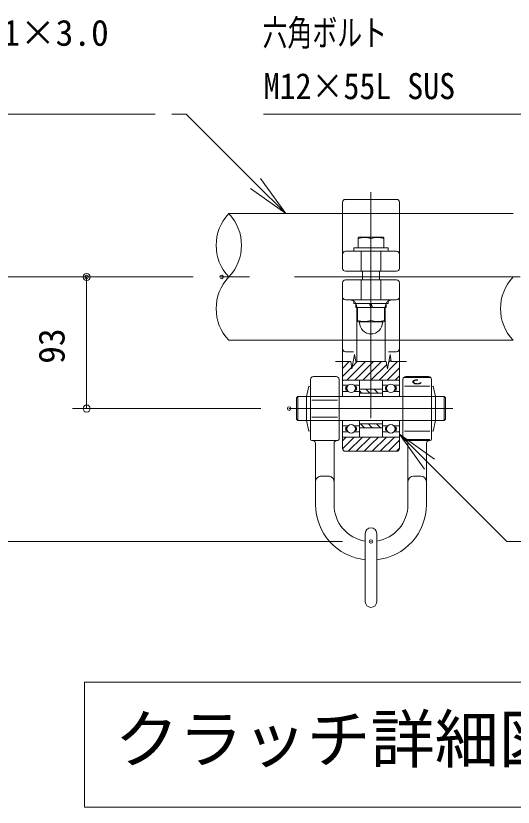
# Model space of a CAD drawing. Units: millimetres, scale not verified, with parts at other scales. Extents: x 0 to 420, y -14 to 311.
# Drawn here: x 144.3 to 179.3, y 193.2 to 248.8 of the extents above; entities that cross this region are included whole.
import ezdxf
from ezdxf.enums import TextEntityAlignment as Align

# ---------------------------------------------------------------- set-up
doc = ezdxf.new("R2010")
doc.units = ezdxf.units.MM
doc.header["$LTSCALE"] = 0.5
doc.header["$PDMODE"] = 32
doc.header["$PDSIZE"] = 0.25
doc.linetypes.add('USER1', pattern=[19.05, 12.7, -6.35])
doc.linetypes.add('USER3', pattern=[50.8, 31.75, -6.35, 6.35, -6.35])
doc.layers.add('LY_5', color=2, linetype='Continuous', lineweight=18)
doc.layers.add('LY_6', color=7, linetype='Continuous', lineweight=0)
doc.styles.add('ＭＳ ゴシック', font='')
doc.styles.get('ＭＳ ゴシック').set_extended_font_data('MS Gothic')

# ---------------------------------------------------------------- blocks, each defined once
blk = doc.blocks.new('-022-_DOTBLANK')
at = {"color": 7, "linetype": 'Continuous', "lineweight": 0}
blk.add_line((-0.5, 0), (-1, 0), dxfattribs=at)
blk.add_circle((0, 0), 0.5, dxfattribs=at)
blk = doc.blocks.new('-002-_U2')
at = {"color": 7, "linetype": 'Continuous', "lineweight": 0}
for p, q in [((-1, 0.1667), (0, 0)), ((0, 0), (-1, 0)), ((-1, -0.1667), (0, 0))]:
    blk.add_line(p, q, dxfattribs=at)

msp = doc.modelspace()

# ---------------------------------------------------------------- linework, layer by layer
at = {"layer": 'LY_5', "color": 7, "linetype": 'USER3', "lineweight": 0}
for p, q in [((169.2543, 236.3895), (169.2543, 217.6795)), ((179.7543, 230.4345), (158.7543, 230.4345)), ((163.5043, 221.1795), (175.0043, 221.1795))]:
    msp.add_line(p, q, dxfattribs=at)
at = {"layer": 'LY_5', "color": 7, "lineweight": 0}
for p, q in [((167.2543, 235.6895), (167.2543, 231.0395)), ((167.4543, 235.8895), (171.0543, 235.8895)), ((171.2543, 235.6895), (171.2543, 231.0395)), ((159.2543, 234.8895), (167.2543, 234.8895)), ((171.2543, 234.8895), (179.2543, 234.8895)), ((167.4543, 232.2395), (171.0543, 232.2395)), ((167.4543, 230.8395), (171.0543, 230.8395)), ((167.2543, 230.0295), (167.2543, 222.0295)), ((167.4543, 230.2295), (171.0543, 230.2295)), ((171.2543, 230.0295), (171.2543, 222.0295)), ((167.4543, 228.8295), (167.7543, 228.8295)), ((167.7543, 228.8295), (170.7543, 228.8295)), ((170.7543, 228.8295), (171.0543, 228.8295)), ((168.2543, 228.3295), (168.2543, 224.4795)), ((170.2543, 228.3295), (170.2543, 224.4795)), ((159.2543, 225.9795), (167.2543, 225.9795)), ((171.2543, 225.9795), (179.2543, 225.9795)), ((167.9161, 223.9795), (168.0925, 224.9795)), ((168.0924, 224.9797), (168.1806, 224.4795)), ((170.4161, 223.9795), (170.5925, 224.9795)), ((170.5924, 224.9797), (170.6806, 224.4795)), ((167.828, 224.4795), (166.7543, 224.4795)), ((167.828, 224.4795), (167.9161, 223.9795)), ((169.2543, 224.4795), (168.1806, 224.4795)), ((170.328, 224.4795), (169.2543, 224.4795)), ((170.328, 224.4795), (170.4161, 223.9795)), ((171.7543, 224.4795), (170.6806, 224.4795)), ((165.0043, 223.2295), (165.0043, 219.0295)), ((165.2043, 223.4295), (166.8043, 223.4295)), ((167.0043, 223.2295), (167.0043, 219.0295)), ((171.5043, 223.2295), (171.5043, 219.0295)), ((173.3043, 223.4295), (171.7043, 223.4295)), ((173.5043, 223.2295), (173.5043, 219.0295)), ((164.7285, 222.0276), (164.8819, 222.7648)), ((164.8819, 222.7648), (165.0043, 222.7393)), ((165.0043, 222.7393), (165.0043, 219.6198)), ((173.6267, 222.7648), (173.5043, 222.7393)), ((173.5043, 222.7393), (173.5043, 219.6198)), ((173.78, 222.0276), (173.6267, 222.7648)), ((164.1043, 222.0295), (164.0043, 221.9295)), ((164.0043, 221.9295), (164.0043, 220.4295)), ((164.7284, 222.0295), (164.1043, 222.0295)), ((164.7285, 222.0276), (164.7285, 220.3315)), ((174.4043, 222.0295), (173.7799, 222.0295)), ((173.78, 222.0276), (173.78, 220.3315)), ((174.5043, 221.9295), (174.4043, 222.0295)), ((174.5043, 220.4295), (174.5043, 221.9295)), ((164.0043, 220.4295), (164.1043, 220.3295)), ((174.4043, 220.3295), (174.5043, 220.4295)), ((164.1043, 220.3295), (164.7284, 220.3295)), ((164.7285, 220.3315), (164.8819, 219.5943)), ((167.2543, 220.3295), (167.2543, 218.3795)), ((171.2543, 220.3295), (171.2543, 218.3795)), ((173.78, 220.3315), (173.6267, 219.5943)), ((173.7799, 220.3295), (174.4043, 220.3295)), ((164.8819, 219.5943), (165.0043, 219.6198)), ((173.6267, 219.5943), (173.5043, 219.6198)), ((165.1043, 218.9295), (166.9043, 218.9295)), ((165.3543, 218.7295), (165.3543, 214.4295)), ((166.6543, 218.7295), (166.6543, 214.4295)), ((173.4043, 218.9295), (171.6043, 218.9295)), ((171.8543, 218.7295), (171.8543, 216.4295)), ((173.1543, 218.7295), (173.1543, 216.4295)), ((167.4543, 218.1795), (171.0543, 218.1795)), ((171.8543, 214.4295), (171.8543, 216.0295)), ((172.2543, 216.4295), (172.7543, 216.4295)), ((173.1543, 214.4295), (173.1543, 216.0295))]:
    msp.add_line(p, q, dxfattribs=at)
at = {"layer": 'LY_5', "color": 7, "linetype": 'USER1', "lineweight": 0}
for p, q in [((167.2543, 234.8895), (171.2543, 234.8895)), ((168.5543, 232.2395), (168.5543, 230.8395)), ((169.9543, 232.2395), (169.9543, 230.8395)), ((168.5543, 230.2295), (168.5543, 228.8295)), ((169.9543, 230.2295), (169.9543, 228.8295)), ((167.2543, 225.9795), (171.2543, 225.9795)), ((167.0043, 222.0295), (164.7284, 222.0295)), ((173.7799, 222.0295), (171.5043, 222.0295)), ((164.7284, 220.3295), (167.0043, 220.3295)), ((171.5043, 220.3295), (173.7799, 220.3295)), ((165.3543, 214.4295), (165.3543, 216.0295)), ((166.2543, 216.4295), (165.7543, 216.4295)), ((166.6543, 214.4295), (166.6543, 216.0295)), ((171.8543, 216.4295), (171.8543, 214.4295)), ((173.1543, 216.4295), (173.1543, 214.4295))]:
    msp.add_line(p, q, dxfattribs=at)
at = {"layer": 'LY_5'}
for p, q in [((168.3543, 233.1895), (168.4043, 233.2395)), ((168.3543, 233.1895), (168.3543, 232.4895)), ((170.1043, 233.2395), (168.4043, 233.2395)), ((170.1543, 233.1895), (170.1043, 233.2395)), ((170.1543, 233.1895), (170.1543, 232.4895)), ((169.2543, 232.4895), (169.2543, 233.1258)), ((168.0543, 232.2395), (168.0543, 232.4895)), ((168.0543, 232.4895), (170.4543, 232.4895)), ((168.0543, 232.2395), (170.4543, 232.2395)), ((170.1543, 232.4895), (168.3543, 232.4895)), ((170.4543, 232.4895), (170.4543, 232.2395)), ((168.6543, 230.8395), (168.6543, 230.2295)), ((169.8543, 230.8395), (169.8543, 230.2295)), ((168.0543, 228.5795), (168.0543, 228.8295)), ((168.0543, 228.8295), (170.4543, 228.8295)), ((170.4543, 228.8295), (170.4543, 228.5795)), ((168.0543, 228.5795), (170.4543, 228.5795)), ((168.1793, 228.5795), (168.1793, 228.2795)), ((168.1793, 228.5795), (170.3293, 228.5795)), ((168.1793, 228.2795), (170.3293, 228.2795)), ((168.3043, 228.2795), (170.2043, 228.2795)), ((168.3043, 228.2795), (168.3043, 227.3084)), ((169.2375, 228.2795), (169.1572, 228.5795)), ((169.2543, 228.2795), (169.2543, 227.3933)), ((169.3514, 228.2795), (169.271, 228.5795)), ((170.2043, 228.2795), (170.2043, 227.3084)), ((170.3293, 228.5795), (170.3293, 228.2795)), ((168.3043, 227.3084), (168.3543, 227.2795)), ((168.3543, 227.2795), (170.1543, 227.2795)), ((168.4543, 227.2295), (168.4543, 227.2795)), ((170.0543, 227.2295), (170.0543, 227.2795)), ((170.2043, 227.3084), (170.1543, 227.2795)), ((167.4543, 225.1804), (168.0177, 225.1804)), ((171.0543, 225.1804), (170.4909, 225.1804)), ((167.2543, 223.1795), (171.2543, 223.1795)), ((168.3943, 223.1795), (167.3143, 223.1795)), ((171.1943, 223.1795), (170.1143, 223.1795)), ((171.6043, 223.3575), (173.4043, 223.3575)), ((172.279, 223.1566), (172.2527, 223.1392)), ((172.3101, 223.1719), (172.279, 223.1566)), ((172.3452, 223.1847), (172.3101, 223.1719)), ((172.3383, 223.1576), (172.3106, 223.1443)), ((172.3695, 223.1687), (172.3383, 223.1576)), ((172.3837, 223.1949), (172.3452, 223.1847)), ((172.4037, 223.1774), (172.3695, 223.1687)), ((172.4247, 223.2022), (172.3837, 223.1949)), ((172.4401, 223.1835), (172.4037, 223.1774)), ((172.4675, 223.2064), (172.4247, 223.2022)), ((172.4779, 223.1869), (172.4401, 223.1835)), ((172.5109, 223.2075), (172.4675, 223.2064)), ((172.5162, 223.1874), (172.4779, 223.1869)), ((172.5543, 223.2054), (172.5109, 223.2075)), ((172.5543, 223.1851), (172.5162, 223.1874)), ((167.2543, 223.1195), (167.2543, 222.0295)), ((167.6452, 222.8213), (167.2543, 222.8213)), ((167.4941, 222.7293), (167.5802, 222.7293)), ((168.4543, 222.8213), (168.0633, 222.8213)), ((168.2144, 222.7293), (168.1284, 222.7293)), ((168.4543, 223.1195), (168.4543, 222.0295)), ((170.0543, 223.1195), (170.0543, 222.0295)), ((170.4452, 222.8213), (170.0543, 222.8213)), ((170.2941, 222.7293), (170.3802, 222.7293)), ((171.2543, 222.8213), (170.8633, 222.8213)), ((171.0144, 222.7293), (170.9284, 222.7293)), ((171.2543, 223.1195), (171.2543, 222.0295)), ((171.6043, 222.7575), (173.4043, 222.7575)), ((172.2072, 223.0785), (172.2043, 223.0568)), ((172.2043, 223.0568), (172.2077, 223.0351)), ((172.2164, 223.0998), (172.2072, 223.0785)), ((172.2077, 223.0351), (172.2173, 223.0139)), ((172.2317, 223.1202), (172.2164, 223.0998)), ((172.2173, 223.0139), (172.233, 222.9935)), ((172.2527, 223.1392), (172.2317, 223.1202)), ((172.233, 222.9935), (172.2543, 222.9746)), ((172.2468, 223.0757), (172.2443, 223.0565)), ((172.2443, 223.0565), (172.2474, 223.0374)), ((172.255, 223.0944), (172.2468, 223.0757)), ((172.2474, 223.0374), (172.2561, 223.0187)), ((172.2543, 222.9746), (172.281, 222.9574)), ((172.2685, 223.1123), (172.255, 223.0944)), ((172.2561, 223.0187), (172.2703, 223.0009)), ((172.2872, 223.1291), (172.2685, 223.1123)), ((172.2703, 223.0009), (172.2895, 222.9843)), ((172.281, 222.9574), (172.3123, 222.9423)), ((172.3106, 223.1443), (172.2872, 223.1291)), ((172.2895, 222.9843), (172.3134, 222.9693)), ((172.3123, 222.9423), (172.3477, 222.9296)), ((172.3134, 222.9693), (172.3414, 222.9562)), ((172.3414, 222.9562), (172.373, 222.9453)), ((172.3477, 222.9296), (172.3864, 222.9196)), ((172.373, 222.9453), (172.4074, 222.9369)), ((172.3864, 222.9196), (172.4276, 222.9125)), ((172.4074, 222.9369), (172.444, 222.9311)), ((172.4276, 222.9125), (172.4704, 222.9085)), ((172.444, 222.9311), (172.4819, 222.928)), ((172.4704, 222.9085), (172.5139, 222.9076)), ((172.4819, 222.928), (172.5202, 222.9278)), ((172.5139, 222.9076), (172.5572, 222.9099)), ((172.5202, 222.9278), (172.5582, 222.9304)), ((172.5572, 222.9099), (172.5994, 222.9153)), ((172.5582, 222.9304), (172.5951, 222.9357)), ((172.5951, 222.9357), (172.6299, 222.9437)), ((172.5994, 222.9153), (172.6396, 222.9237)), ((172.6299, 222.9437), (172.6621, 222.9542)), ((172.6396, 222.9237), (172.6769, 222.9349)), ((172.6621, 222.9542), (172.6908, 222.9669)), ((172.6769, 222.9349), (172.7106, 222.9486)), ((172.6908, 222.9669), (172.7154, 222.9816)), ((172.7106, 222.9486), (172.74, 222.9647)), ((172.7154, 222.9816), (172.7354, 222.998)), ((172.7354, 222.998), (172.74, 223.0027)), ((172.74, 223.0027), (172.7443, 223.0075)), ((172.74, 222.9647), (172.7644, 222.9828)), ((172.7644, 222.9828), (172.7769, 222.9949)), ((172.7769, 222.9949), (172.7871, 223.0075)), ((167.6452, 222.3878), (167.2543, 222.3878)), ((167.4941, 222.4798), (167.5802, 222.4798)), ((168.4543, 222.3878), (168.0633, 222.3878)), ((168.2144, 222.4798), (168.1284, 222.4798)), ((168.4543, 222.5395), (170.0543, 222.5395)), ((168.4543, 222.5395), (168.4543, 222.0295)), ((168.4543, 222.2595), (170.0543, 222.2595)), ((170.0543, 222.5395), (170.0543, 222.0295)), ((170.4452, 222.3878), (170.0543, 222.3878)), ((170.2941, 222.4798), (170.3802, 222.4798)), ((171.2543, 222.3878), (170.8633, 222.3878)), ((171.0144, 222.4798), (170.9284, 222.4798)), ((164.1043, 222.0295), (164.1043, 220.3295)), ((166.9043, 221.7795), (165.1043, 221.7795)), ((167.2543, 222.0295), (167.0043, 222.0295)), ((171.2531, 222.0295), (167.2543, 222.0295)), ((168.3943, 222.0295), (167.3143, 222.0295)), ((171.1943, 222.0295), (170.1143, 222.0295)), ((171.5043, 222.0295), (171.2531, 222.0295)), ((174.4043, 222.0295), (174.4043, 220.3295)), ((166.9043, 220.5795), (165.1043, 220.5795)), ((167.0043, 220.3295), (167.2543, 220.3295)), ((167.2543, 220.3295), (171.2531, 220.3295)), ((167.2543, 220.3295), (167.2543, 219.2395)), ((167.6452, 219.9713), (167.2543, 219.9713)), ((168.3943, 220.3295), (167.3143, 220.3295)), ((167.4941, 219.8793), (167.5802, 219.8793)), ((168.4543, 219.9713), (168.0633, 219.9713)), ((168.2144, 219.8793), (168.1284, 219.8793)), ((168.4543, 220.3295), (168.4543, 219.2395)), ((168.4543, 220.3295), (168.4543, 219.8195)), ((168.4543, 220.0995), (170.0543, 220.0995)), ((168.4543, 219.8195), (170.0543, 219.8195)), ((170.0543, 220.3295), (170.0543, 219.8195)), ((170.0543, 220.3295), (170.0543, 219.2395)), ((170.4452, 219.9713), (170.0543, 219.9713)), ((171.1943, 220.3295), (170.1143, 220.3295)), ((170.2941, 219.8793), (170.3802, 219.8793)), ((171.2543, 219.9713), (170.8633, 219.9713)), ((171.0144, 219.8793), (170.9284, 219.8793)), ((171.2531, 220.3295), (171.5043, 220.3295)), ((171.2543, 220.3295), (171.2543, 219.2395)), ((167.6452, 219.5378), (167.2543, 219.5378)), ((167.4941, 219.6298), (167.5802, 219.6298)), ((168.4543, 219.5378), (168.0633, 219.5378)), ((168.2144, 219.6298), (168.1284, 219.6298)), ((170.4452, 219.5378), (170.0543, 219.5378)), ((170.2941, 219.6298), (170.3802, 219.6298)), ((171.2543, 219.5378), (170.8633, 219.5378)), ((171.0144, 219.6298), (170.9284, 219.6298)), ((171.6043, 219.6015), (173.4043, 219.6015)), ((167.2543, 219.1795), (171.2543, 219.1795)), ((168.3943, 219.1795), (167.3143, 219.1795)), ((171.1943, 219.1795), (170.1143, 219.1795)), ((171.6043, 219.0015), (173.4043, 219.0015)), ((168.8543, 212.3963), (168.8543, 207.5963)), ((169.6543, 212.3963), (169.6543, 207.5963))]:
    msp.add_line(p, q, dxfattribs=at)
at = {"layer": 'LY_5', "color": 7}
for p, q in [((214.9046, 201.95), (149.1046, 201.95)), ((149.1046, 201.95), (149.1046, 193.15)), ((149.1046, 193.15), (214.9046, 193.15))]:
    msp.add_line(p, q, dxfattribs=at)
at = {"layer": 'LY_5'}
for centre in [(167.8543, 222.6045), (170.6543, 222.6045), (167.8543, 219.7545), (170.6543, 219.7545)]:
    msp.add_circle(centre, 0.3011, dxfattribs=at)
at = {"layer": 'LY_5', "color": 7, "lineweight": 0}
for centre, radius, start, end in [((167.4543, 235.6895), 0.2, 90, 180), ((171.0543, 235.6895), 0.2, 0, 90), ((167.4543, 232.0395), 0.2, 90, 180), ((171.0543, 232.0395), 0.2, 0, 90), ((167.4543, 231.0395), 0.2, 180, 270), ((171.0543, 231.0395), 0.2, 270, 0), ((167.4543, 230.0295), 0.2, 90, 180), ((171.0543, 230.0295), 0.2, 0, 90), ((167.4543, 229.0295), 0.2, 180, 270), ((167.7543, 228.3295), 0.5, 0, 90), ((170.7543, 228.3295), 0.5, 90, 180), ((171.0543, 229.0295), 0.2, 270, 0), ((165.2043, 223.2295), 0.2, 90, 180), ((166.8043, 223.2295), 0.2, 0, 90), ((171.7043, 223.2295), 0.2, 90, 180), ((173.3043, 223.2295), 0.2, 0, 90), ((165.1043, 219.0295), 0.1, 180, 270), ((165.1543, 218.7295), 0.2, 0, 90), ((166.8543, 218.7295), 0.2, 90, 180), ((166.9043, 219.0295), 0.1, 270, 0), ((171.6043, 219.0295), 0.1, 180, 270), ((171.6543, 218.7295), 0.2, 0, 90), ((173.3543, 218.7295), 0.2, 90, 180), ((173.4043, 219.0295), 0.1, 270, 0), ((167.4543, 218.3795), 0.2, 180, 270), ((171.0543, 218.3795), 0.2, 270, 0), ((172.2543, 216.0295), 0.4, 90, 180), ((172.7543, 216.0295), 0.4, 0, 90), ((169.2543, 214.4295), 3.9, 180, 264.11316), ((169.2543, 214.4295), 2.6, 180, 261.15012), ((169.2543, 214.4295), 3.9, 275.88684, 0), ((169.2543, 214.4295), 2.6, 278.84988, 0)]:
    msp.add_arc(centre, radius, start, end, dxfattribs=at)
at = {"layer": 'LY_5'}
for centre, radius, start, end in [((161.5968, 232.662), 3.2325, 136.44154, 223.55846), ((156.9118, 232.662), 3.2325, 316.44154, 43.55846), ((168.8043, 231.9786), 1.2323, 68.58229, 111.41755), ((169.7043, 231.9786), 1.2323, 68.58243, 111.41757), ((161.5968, 228.207), 3.2325, 136.44154, 223.55846), ((181.5968, 228.207), 3.2325, 136.44154, 223.55846), ((168.7793, 228.6804), 1.372, 249.74445, 290.25555), ((169.2543, 227.2295), 0.8, 180, 0), ((169.7293, 228.6804), 1.372, 249.74445, 290.25555), ((167.4543, 225.3804), 0.2, 180, 270), ((171.0543, 225.3804), 0.2, 270, 0), ((167.3143, 223.1195), 0.06, 90, 180), ((168.3943, 223.1195), 0.06, 0, 90), ((170.1143, 223.1195), 0.06, 90, 180), ((171.1943, 223.1195), 0.06, 0, 90), ((167.7682, 222.6045), 0.3011, 155.52375, 204.47625), ((167.8113, 222.6045), 0.3011, 155.52375, 204.47625), ((167.8973, 222.6045), 0.3011, 335.52375, 24.47625), ((167.9403, 222.6045), 0.3011, 335.52375, 24.47625), ((170.5682, 222.6045), 0.3011, 155.52375, 204.47625), ((170.6113, 222.6045), 0.3011, 155.52375, 204.47625), ((170.6973, 222.6045), 0.3011, 335.52375, 24.47625), ((170.7403, 222.6045), 0.3011, 335.52375, 24.47625), ((167.3143, 222.0895), 0.06, 180, 270), ((168.3943, 222.0895), 0.06, 270, 0), ((170.1143, 222.0895), 0.06, 180, 270), ((171.1943, 222.0895), 0.06, 270, 0), ((167.3143, 220.2695), 0.06, 90, 180), ((167.7682, 219.7545), 0.3011, 155.52375, 204.47625), ((167.8113, 219.7545), 0.3011, 155.52375, 204.47625), ((167.8973, 219.7545), 0.3011, 335.52375, 24.47625), ((167.9403, 219.7545), 0.3011, 335.52375, 24.47625), ((168.3943, 220.2695), 0.06, 0, 90), ((170.1143, 220.2695), 0.06, 90, 180), ((170.5682, 219.7545), 0.3011, 155.52375, 204.47625), ((170.6113, 219.7545), 0.3011, 155.52375, 204.47625), ((170.6973, 219.7545), 0.3011, 335.52375, 24.47625), ((170.7403, 219.7545), 0.3011, 335.52375, 24.47625), ((171.1943, 220.2695), 0.06, 0, 90), ((167.3143, 219.2395), 0.06, 180, 270), ((168.3943, 219.2395), 0.06, 270, 0), ((170.1143, 219.2395), 0.06, 180, 270), ((171.1943, 219.2395), 0.06, 270, 0), ((169.2543, 212.3963), 0.4, 0, 180), ((169.2543, 207.5963), 0.4, 180, 0)]:
    msp.add_arc(centre, radius, start, end, dxfattribs=at)
at = {"layer": 'LY_5', "color": 7, "linetype": 'USER1', "lineweight": 0}
for centre, start, end in [((165.7543, 216.0295), 90, 180), ((166.2543, 216.0295), 0, 90)]:
    msp.add_arc(centre, 0.4, start, end, dxfattribs=at)
at = {"layer": 'LY_6'}
for p, q in [((137.6686, 241.8895), (154.064, 241.8895)), ((156.2543, 241.8895), (155.2543, 241.8895)), ((161.133, 237.0109), (156.2543, 241.8895)), ((161.7046, 241.8895), (184.7455, 241.8895)), ((156.7543, 230.4345), (138.2543, 230.4345)), ((156.7543, 230.4345), (148.2543, 230.4345)), ((149.2543, 221.1795), (149.2543, 230.4345)), ((168.064, 224.8184), (168.1123, 224.8667)), ((167.2543, 224.0086), (167.7252, 224.4795)), ((167.5565, 223.1795), (168.8565, 224.4795)), ((167.9429, 224.1316), (168.2909, 224.4795)), ((168.1222, 223.1795), (169.2543, 224.3116)), ((169.2543, 223.7459), (169.9879, 224.4795)), ((169.2543, 224.3116), (169.4222, 224.4795)), ((169.2543, 223.1802), (170.3618, 224.2877)), ((169.8193, 223.1795), (171.1193, 224.4795)), ((170.4937, 224.4197), (170.6616, 224.5875)), ((167.2543, 223.443), (167.8973, 224.086)), ((168.6879, 223.1795), (169.2543, 223.7459)), ((170.385, 223.1795), (171.2543, 224.0488)), ((169.2536, 223.1795), (169.2543, 223.1802)), ((170.9507, 223.1795), (171.2543, 223.4832)), ((168.616, 222.2595), (168.4543, 222.4212)), ((169.1817, 222.2595), (168.9017, 222.5395)), ((169.7473, 222.2595), (169.4673, 222.5395)), ((170.0543, 222.5183), (170.033, 222.5395)), ((161.5043, 221.1795), (148.2543, 221.1795)), ((168.7932, 219.8195), (168.5132, 220.0995)), ((169.2543, 219.9242), (169.0789, 220.0995)), ((169.3589, 219.8195), (169.2543, 219.9242)), ((169.9246, 219.8195), (169.6446, 220.0995)), ((167.2543, 218.9175), (167.5163, 219.1795)), ((167.256, 218.3535), (168.082, 219.1795)), ((167.6477, 218.1795), (168.6477, 219.1795)), ((168.2134, 218.1795), (169.2134, 219.1795)), ((169.2543, 218.6547), (169.7791, 219.1795)), ((169.3448, 218.1795), (170.3448, 219.1795)), ((169.9105, 218.1795), (170.9105, 219.1795)), ((170.4761, 218.1795), (171.2543, 218.9577)), ((168.7791, 218.1795), (169.2543, 218.6547)), ((171.0418, 218.1795), (171.2543, 218.392)), ((173.3756, 217.2632), (178.8093, 211.8295)), ((167.2543, 211.8295), (138.2543, 211.8295)), ((178.8093, 211.8295), (179.8093, 211.8295))]:
    msp.add_line(p, q, dxfattribs=at)
for p in [(149.2543, 230.4345), (158.7543, 230.4345), (158.7543, 230.4345), (163.5043, 221.1795), (169.2543, 211.8295)]:
    msp.add_point(p, dxfattribs=at)

# ---------------------------------------------------------------- block references
for name, p, xscale, yscale, rotation in [('-002-_U2', (163.2543, 234.8895), 3, 3, 315), ('-022-_DOTBLANK', (149.2543, 230.4345), 0.5, 0.5, 90), ('-022-_DOTBLANK', (149.2543, 221.1795), 0.5, 0.5, 270), ('-002-_U2', (171.2543, 219.3845), 3, 3, 135)]:
    msp.add_blockref(name, p, dxfattribs=dict(at, xscale=xscale, yscale=yscale, rotation=rotation))

# ---------------------------------------------------------------- texts
at = {"layer": 'LY_5', "color": 7, "style": 'ＭＳ ゴシック'}
msp.add_text('クラッチ詳細図 S=1／10', height=3.299, dxfattribs=at).set_placement((151.2355, 195.3), align=Align.BOTTOM_LEFT)
at = {"layer": 'LY_6', "style": 'ＭＳ ゴシック'}
for s, width, p in [('六角ボルト', 0.7, (161.6283, 246.1395)), ('M12×55L SUS', 0.9, (161.7063, 242.3895))]:
    msp.add_text(s, height=1.833, dxfattribs=dict(at, width=width)).set_placement(p, align=Align.BOTTOM_LEFT)
msp.add_text('φ89.1×3.0', height=1.833, dxfattribs=at).set_placement((137.6959, 246.1395), align=Align.BOTTOM_LEFT)
msp.add_text('93', height=1.833, rotation=90, dxfattribs=at).set_placement((148.2543, 224.3256), align=Align.BOTTOM_LEFT)

doc.saveas('drawing.dxf')
